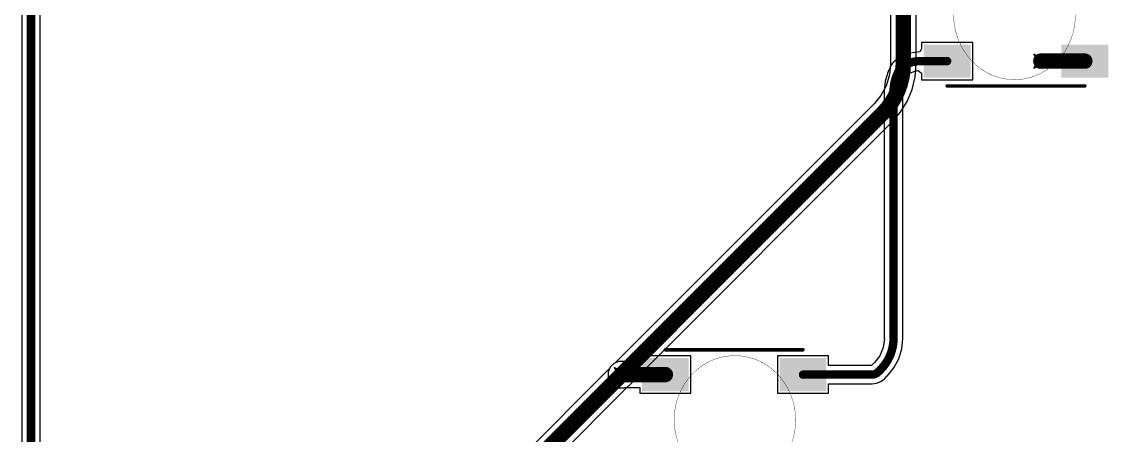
# Model space of a CAD drawing. Header units: inches. Extents: x -11 to 1110, y -7 to 455.
# Drawn here: x 416.34 to 455.8, y 132.37 to 147.39 of the extents above; entities that cross this region are included whole.
import ezdxf

# ---------------------------------------------------------------- set-up
doc = ezdxf.new("R2010")
doc.units = ezdxf.units.IN
for name, color, linetype in [('Bottom Layer', 5, 'Continuous'), ('Drill Drawing', 1, 'Continuous'), ('Mechanical 7', 56, 'Continuous'), ('Top Layer', 1, 'Continuous'), ('Top Overlay', 2, 'Continuous'), ('Top Paste', 8, 'Continuous'), ('Top Solder', 216, 'Continuous'), ('Via Holes', 16, 'Continuous')]:
    doc.layers.add(name, color=color, linetype=linetype)

msp = doc.modelspace()

# ---------------------------------------------------------------- hatches: boundary and pattern name
at = {"layer": 'Bottom Layer'}
h = msp.add_hatch(color=5, dxfattribs=at)
edge = h.paths.add_edge_path()
edge.add_arc((453.358, 145.953), 0.3, 0, 360)
h = msp.add_hatch(color=5, dxfattribs=at)
edge = h.paths.add_edge_path()
edge.add_arc((438.121, 134.571), 0.3, 0, 360)
at = {"layer": 'Top Layer'}
for points in [[(449.203, 146.456), (450.703, 146.456), (450.703, 145.456), (449.203, 145.456)], [(454.203, 146.456), (455.703, 146.456), (455.703, 145.456), (454.203, 145.456)], [(438.967, 135.075), (440.467, 135.075), (440.467, 134.075), (438.967, 134.075)], [(445.467, 134.075), (443.967, 134.075), (443.967, 135.075), (445.467, 135.075)]]:
    msp.add_hatch(color=1, dxfattribs=at).paths.add_polyline_path(points)
h = msp.add_hatch(color=1, dxfattribs=at)
edge = h.paths.add_edge_path()
edge.add_arc((453.358, 145.953), 0.3, 0, 360)
h = msp.add_hatch(color=1, dxfattribs=at)
edge = h.paths.add_edge_path()
edge.add_arc((438.121, 134.571), 0.3, 0, 360)
at = {"layer": 'Top Paste'}
for points in [[(449.203, 146.456), (450.703, 146.456), (450.703, 145.456), (449.203, 145.456)], [(454.203, 146.456), (455.703, 146.456), (455.703, 145.456), (454.203, 145.456)], [(438.967, 135.075), (440.467, 135.075), (440.467, 134.075), (438.967, 134.075)], [(445.467, 134.075), (443.967, 134.075), (443.967, 135.075), (445.467, 135.075)]]:
    msp.add_hatch(color=8, dxfattribs=at).paths.add_polyline_path(points)
at = {"layer": 'Top Solder'}
for points in [[(449.102, 146.558), (450.805, 146.558), (450.805, 145.354), (449.102, 145.354)], [(454.102, 146.558), (455.805, 146.558), (455.805, 145.354), (454.102, 145.354)], [(438.865, 135.176), (440.569, 135.176), (440.569, 133.973), (438.865, 133.973)], [(445.569, 133.973), (443.865, 133.973), (443.865, 135.176), (445.569, 135.176)]]:
    msp.add_hatch(color=216, dxfattribs=at).paths.add_polyline_path(points)
at = {"layer": 'Via Holes'}
h = msp.add_hatch(color=7, dxfattribs=at)
edge = h.paths.add_edge_path()
edge.add_arc((453.358, 145.953), 0.15, 0, 360)
h = msp.add_hatch(color=7, dxfattribs=at)
edge = h.paths.add_edge_path()
edge.add_arc((438.121, 134.571), 0.15, 0, 360)

# ---------------------------------------------------------------- linework, layer by layer
at = {"layer": 'Bottom Layer'}
for p, q in [((416.338, 209.375), (416.338, 106.363)), ((417.011, 109.539), (417.011, 209.375)), ((447.891, 149.129), (447.891, 145.86)), ((448.824, 145.86), (448.824, 149.129)), ((447.896, 145.839), (447.858, 145.454)), ((447.891, 145.86), (447.896, 145.839)), ((448.787, 145.389), (448.824, 145.86)), ((448.824, 145.86), (448.824, 145.86)), ((447.858, 145.454), (447.739, 145.064)), ((448.677, 144.931), (448.787, 145.389)), ((447.739, 145.064), (447.547, 144.704)), ((448.496, 144.495), (448.677, 144.931)), ((447.547, 144.704), (447.302, 144.405)), ((448.25, 144.093), (448.496, 144.495)), ((447.284, 144.393), (437.879, 134.988)), ((447.302, 144.405), (447.284, 144.393)), ((447.943, 143.734), (448.25, 144.093)), ((438.538, 134.329), (447.943, 143.734)), ((447.943, 143.734), (447.943, 143.734)), ((447.943, 143.734), (447.943, 143.734)), ((437.879, 134.988), (437.851, 134.976)), ((437.705, 134.814), (426.852, 123.961)), ((437.716, 134.842), (437.705, 134.814)), ((437.851, 134.976), (437.716, 134.842)), ((438.392, 134.166), (438.526, 134.301)), ((438.526, 134.301), (438.538, 134.329)), ((427.511, 123.302), (438.364, 134.155)), ((438.364, 134.155), (438.392, 134.166))]:
    msp.add_line(p, q, dxfattribs=at)
for points in [[(416.675, 106.024, 0.305, 0.305, 0), (416.675, 209.375, 0.305, 0.305, 0)], [(448.358, 145.86, 0.559, 0.559, 0), (448.358, 149.253, 0.559, 0.559, 0)], [(448.358, 145.86, 0.559, 0.559, -0.198912), (447.614, 144.064, 0.559, 0.559, 0)], [(438.121, 134.571, 0.559, 0.559, 0), (447.614, 144.064, 0.559, 0.559, 0)], [(427.181, 123.631, 0.559, 0.559, 0), (438.121, 134.571, 0.559, 0.559, 0)]]:
    msp.add_lwpolyline(points, format="xyseb", dxfattribs=at)
for points in [[(448.218, 145.86, 0.279, 0.279, 1), (448.497, 145.86, 0.279, 0.279, 1)], [(448.218, 145.86, 0.279, 0.279, 1), (448.497, 145.86, 0.279, 0.279, 1)], [(447.474, 144.064, 0.279, 0.279, 1), (447.753, 144.064, 0.279, 0.279, 1)], [(447.474, 144.064, 0.279, 0.279, 1), (447.753, 144.064, 0.279, 0.279, 1)], [(437.982, 134.571, 0.279, 0.279, 1), (438.261, 134.571, 0.279, 0.279, 1)], [(437.982, 134.571, 0.279, 0.279, 1), (438.261, 134.571, 0.279, 0.279, 1)]]:
    msp.add_lwpolyline(points, format="xyseb", close=True, dxfattribs=at)
at = {"layer": 'Drill Drawing'}
for points in [[(453.104, 146.207, 0.0508, 0.0508, 0), (453.358, 146.08, 0.0508, 0.0508, 0)], [(453.104, 146.207, 0.0508, 0.0508, 0), (453.231, 145.953, 0.0508, 0.0508, 0)], [(453.358, 146.08, 0.0508, 0.0508, 0), (453.612, 146.207, 0.0508, 0.0508, 0)], [(453.485, 145.953, 0.0508, 0.0508, 0), (453.612, 146.207, 0.0508, 0.0508, 0)], [(453.104, 145.699, 0.0508, 0.0508, 0), (453.231, 145.953, 0.0508, 0.0508, 0)], [(453.104, 145.699, 0.0508, 0.0508, 0), (453.358, 145.826, 0.0508, 0.0508, 0)], [(453.358, 145.826, 0.0508, 0.0508, 0), (453.612, 145.699, 0.0508, 0.0508, 0)], [(453.485, 145.953, 0.0508, 0.0508, 0), (453.612, 145.699, 0.0508, 0.0508, 0)], [(437.867, 134.825, 0.0508, 0.0508, 0), (438.121, 134.698, 0.0508, 0.0508, 0)], [(437.867, 134.825, 0.0508, 0.0508, 0), (437.994, 134.571, 0.0508, 0.0508, 0)], [(437.867, 134.317, 0.0508, 0.0508, 0), (437.994, 134.571, 0.0508, 0.0508, 0)], [(438.121, 134.698, 0.0508, 0.0508, 0), (438.375, 134.825, 0.0508, 0.0508, 0)], [(438.248, 134.571, 0.0508, 0.0508, 0), (438.375, 134.825, 0.0508, 0.0508, 0)], [(438.248, 134.571, 0.0508, 0.0508, 0), (438.375, 134.317, 0.0508, 0.0508, 0)], [(437.867, 134.317, 0.0508, 0.0508, 0), (438.121, 134.444, 0.0508, 0.0508, 0)], [(438.121, 134.444, 0.0508, 0.0508, 0), (438.375, 134.317, 0.0508, 0.0508, 0)]]:
    msp.add_lwpolyline(points, format="xyseb", dxfattribs=at)
for points in [[(453.091, 146.207, 0.0254, 0.0254, 1), (453.116, 146.207, 0.0254, 0.0254, 1)], [(453.091, 146.207, 0.0254, 0.0254, 1), (453.116, 146.207, 0.0254, 0.0254, 1)], [(453.345, 146.08, 0.0254, 0.0254, 1), (453.37, 146.08, 0.0254, 0.0254, 1)], [(453.345, 146.08, 0.0254, 0.0254, 1), (453.37, 146.08, 0.0254, 0.0254, 1)], [(453.599, 146.207, 0.0254, 0.0254, 1), (453.624, 146.207, 0.0254, 0.0254, 1)], [(453.599, 146.207, 0.0254, 0.0254, 1), (453.624, 146.207, 0.0254, 0.0254, 1)], [(453.091, 145.699, 0.0254, 0.0254, 1), (453.116, 145.699, 0.0254, 0.0254, 1)], [(453.091, 145.699, 0.0254, 0.0254, 1), (453.116, 145.699, 0.0254, 0.0254, 1)], [(453.218, 145.953, 0.0254, 0.0254, 1), (453.243, 145.953, 0.0254, 0.0254, 1)], [(453.218, 145.953, 0.0254, 0.0254, 1), (453.243, 145.953, 0.0254, 0.0254, 1)], [(453.345, 145.826, 0.0254, 0.0254, 1), (453.37, 145.826, 0.0254, 0.0254, 1)], [(453.345, 145.826, 0.0254, 0.0254, 1), (453.37, 145.826, 0.0254, 0.0254, 1)], [(453.472, 145.953, 0.0254, 0.0254, 1), (453.497, 145.953, 0.0254, 0.0254, 1)], [(453.472, 145.953, 0.0254, 0.0254, 1), (453.497, 145.953, 0.0254, 0.0254, 1)], [(453.599, 145.699, 0.0254, 0.0254, 1), (453.624, 145.699, 0.0254, 0.0254, 1)], [(453.599, 145.699, 0.0254, 0.0254, 1), (453.624, 145.699, 0.0254, 0.0254, 1)], [(437.855, 134.825, 0.0254, 0.0254, 1), (437.88, 134.825, 0.0254, 0.0254, 1)], [(437.855, 134.825, 0.0254, 0.0254, 1), (437.88, 134.825, 0.0254, 0.0254, 1)], [(437.982, 134.571, 0.0254, 0.0254, 1), (438.007, 134.571, 0.0254, 0.0254, 1)], [(437.982, 134.571, 0.0254, 0.0254, 1), (438.007, 134.571, 0.0254, 0.0254, 1)], [(438.109, 134.698, 0.0254, 0.0254, 1), (438.134, 134.698, 0.0254, 0.0254, 1)], [(438.109, 134.698, 0.0254, 0.0254, 1), (438.134, 134.698, 0.0254, 0.0254, 1)], [(438.236, 134.571, 0.0254, 0.0254, 1), (438.261, 134.571, 0.0254, 0.0254, 1)], [(438.236, 134.571, 0.0254, 0.0254, 1), (438.261, 134.571, 0.0254, 0.0254, 1)], [(438.363, 134.825, 0.0254, 0.0254, 1), (438.388, 134.825, 0.0254, 0.0254, 1)], [(438.363, 134.825, 0.0254, 0.0254, 1), (438.388, 134.825, 0.0254, 0.0254, 1)], [(437.855, 134.317, 0.0254, 0.0254, 1), (437.88, 134.317, 0.0254, 0.0254, 1)], [(437.855, 134.317, 0.0254, 0.0254, 1), (437.88, 134.317, 0.0254, 0.0254, 1)], [(438.109, 134.444, 0.0254, 0.0254, 1), (438.134, 134.444, 0.0254, 0.0254, 1)], [(438.109, 134.444, 0.0254, 0.0254, 1), (438.134, 134.444, 0.0254, 0.0254, 1)], [(438.363, 134.317, 0.0254, 0.0254, 1), (438.388, 134.317, 0.0254, 0.0254, 1)], [(438.363, 134.317, 0.0254, 0.0254, 1), (438.388, 134.317, 0.0254, 0.0254, 1)]]:
    msp.add_lwpolyline(points, format="xyseb", close=True, dxfattribs=at)
at = {"layer": 'Mechanical 7'}
for points in [[(453.596, 149.574, 0.0127, 0.0127, -0.393477), (454.253, 146.349, 0.0127, 0.0127, 0)], [(451.201, 145.655, 0.0127, 0.0127, -0.393837), (450.544, 148.88, 0.0127, 0.0127, 0)], [(454.253, 146.349, 0.0127, 0.0127, -0.180338), (453.036, 145.381, 0.0127, 0.0127, 0)], [(452.396, 145.281, 0.0127, 0.0127, -0.151607), (451.201, 145.655, 0.0127, 0.0127, 0)], [(453.036, 145.381, 0.0127, 0.0127, -0.077483), (452.396, 145.281, 0.0127, 0.0127, 0)], [(440.539, 134.412, 0.0127, 0.0127, -0.438212), (443.645, 134.732, 0.0127, 0.0127, 0)], [(443.645, 134.732, 0.0127, 0.0127, -0.392489), (443.948, 131.451, 0.0127, 0.0127, 0)], [(440.842, 131.13, 0.0127, 0.0127, -0.393062), (440.539, 134.412, 0.0127, 0.0127, 0)]]:
    msp.add_lwpolyline(points, format="xyseb", dxfattribs=at)
for points in [[(454.25, 146.349, 0.00635, 0.00635, 1), (454.256, 146.349, 0.00635, 0.00635, 1)], [(454.25, 146.349, 0.00635, 0.00635, 1), (454.256, 146.349, 0.00635, 0.00635, 1)], [(451.198, 145.655, 0.00635, 0.00635, 1), (451.204, 145.655, 0.00635, 0.00635, 1)], [(451.198, 145.655, 0.00635, 0.00635, 1), (451.204, 145.655, 0.00635, 0.00635, 1)], [(452.393, 145.281, 0.00635, 0.00635, 1), (452.399, 145.281, 0.00635, 0.00635, 1)], [(452.393, 145.281, 0.00635, 0.00635, 1), (452.399, 145.281, 0.00635, 0.00635, 1)], [(453.033, 145.381, 0.00635, 0.00635, 1), (453.039, 145.381, 0.00635, 0.00635, 1)], [(453.033, 145.381, 0.00635, 0.00635, 1), (453.039, 145.381, 0.00635, 0.00635, 1)], [(443.642, 134.732, 0.00635, 0.00635, 1), (443.648, 134.732, 0.00635, 0.00635, 1)], [(443.642, 134.732, 0.00635, 0.00635, 1), (443.648, 134.732, 0.00635, 0.00635, 1)], [(440.536, 134.412, 0.00635, 0.00635, 1), (440.543, 134.412, 0.00635, 0.00635, 1)], [(440.536, 134.412, 0.00635, 0.00635, 1), (440.543, 134.412, 0.00635, 0.00635, 1)]]:
    msp.add_lwpolyline(points, format="xyseb", close=True, dxfattribs=at)
at = {"layer": 'Top Layer'}
for p, q in [((450.881, 146.634), (449.025, 146.634)), ((449.025, 146.634), (449.025, 146.399)), ((450.881, 145.278), (450.881, 146.634)), ((448.258, 146.11), (448.065, 145.961)), ((448.598, 146.25), (448.258, 146.11)), ((448.963, 146.298), (448.598, 146.25)), ((449.025, 146.399), (448.963, 146.298)), ((447.888, 145.724), (447.811, 145.579)), ((447.897, 145.772), (447.888, 145.724)), ((447.97, 145.882), (447.897, 145.772)), ((448.009, 145.918), (447.966, 145.886)), ((447.966, 145.886), (447.97, 145.882)), ((448.065, 145.961), (448.009, 145.918)), ((447.811, 145.579), (447.702, 145.223)), ((448.379, 145.17), (448.491, 145.44)), ((448.491, 145.44), (448.598, 145.522)), ((448.598, 145.522), (448.774, 145.594)), ((448.774, 145.594), (448.898, 145.611)), ((448.898, 145.611), (449.025, 145.52)), ((449.025, 145.52), (449.025, 145.278)), ((449.025, 145.278), (450.881, 145.278)), ((447.702, 145.223), (447.666, 144.852)), ((447.666, 144.852), (447.669, 144.852)), ((447.669, 144.852), (447.669, 135.89)), ((448.339, 144.865), (448.379, 145.17)), ((448.342, 144.852), (448.339, 144.865)), ((448.342, 135.89), (448.342, 144.852)), ((447.671, 135.876), (447.63, 135.563)), ((447.669, 135.89), (447.671, 135.876)), ((448.308, 135.513), (448.345, 135.89)), ((448.345, 135.89), (448.342, 135.89)), ((447.63, 135.563), (447.504, 135.259)), ((448.198, 135.15), (448.308, 135.513)), ((438.026, 135.049), (437.851, 134.976)), ((438.216, 135.049), (438.026, 135.049)), ((438.236, 135.041), (438.216, 135.049)), ((438.789, 135.041), (438.236, 135.041)), ((440.645, 135.253), (438.789, 135.253)), ((438.789, 135.253), (438.789, 135.041)), ((440.645, 133.897), (440.645, 135.253)), ((445.645, 135.253), (443.789, 135.253)), ((443.789, 135.253), (443.789, 133.897)), ((445.645, 134.911), (445.645, 135.253)), ((447.3, 135), (447.264, 134.966)), ((447.312, 135.009), (447.3, 135.001)), ((447.3, 135.001), (447.3, 135)), ((447.504, 135.259), (447.312, 135.009)), ((448.019, 134.816), (448.198, 135.15)), ((437.716, 134.842), (437.644, 134.666)), ((437.644, 134.666), (437.644, 134.476)), ((437.851, 134.976), (437.716, 134.842)), ((447.202, 134.911), (445.645, 134.911)), ((447.203, 134.914), (447.202, 134.911)), ((447.215, 134.919), (447.203, 134.914)), ((447.264, 134.966), (447.215, 134.919)), ((447.778, 134.523), (448.019, 134.816)), ((437.644, 134.476), (437.716, 134.301)), ((437.716, 134.301), (437.851, 134.166)), ((445.645, 133.897), (445.645, 134.238)), ((445.645, 134.238), (447.215, 134.238)), ((447.215, 134.238), (447.226, 134.24)), ((447.226, 134.24), (447.386, 134.262)), ((447.386, 134.262), (447.546, 134.328)), ((447.546, 134.328), (447.674, 134.426)), ((447.674, 134.426), (447.684, 134.433)), ((447.684, 134.433), (447.776, 134.525)), ((447.776, 134.525), (447.778, 134.523)), ((437.851, 134.166), (438.026, 134.094)), ((438.026, 134.094), (438.216, 134.094)), ((438.216, 134.094), (438.253, 134.109)), ((438.253, 134.109), (438.789, 134.109)), ((438.789, 134.109), (438.789, 133.897)), ((438.789, 133.897), (440.645, 133.897)), ((443.789, 133.897), (445.645, 133.897))]:
    msp.add_line(p, q, dxfattribs=at)
for points in [[(448.238, 145.672, 0.305, 0.305, -0.189046), (448.963, 145.956, 0.305, 0.305, 0)], [(448.963, 145.956, 0.305, 0.305, 0), (449.953, 145.956, 0.305, 0.305, 0)], [(453.358, 145.956, 0.559, 0.559, 0), (454.953, 145.956, 0.559, 0.559, 0)], [(448.005, 144.852, 0.305, 0.305, -0.139064), (448.238, 145.672, 0.305, 0.305, 0)], [(448.208, 145.644, 0.305, 0.305, -0.009509), (448.238, 145.672, 0.305, 0.305, 0)], [(448.005, 135.89, 0.305, 0.305, 0), (448.005, 144.852, 0.305, 0.305, 0)], [(448.005, 135.89, 0.305, 0.305, -0.198912), (447.538, 134.763, 0.305, 0.305, 0)], [(438.121, 134.575, 0.559, 0.559, 0), (439.717, 134.575, 0.559, 0.559, 0)], [(444.717, 134.575, 0.305, 0.305, 0), (447.215, 134.575, 0.305, 0.305, 0)], [(447.446, 134.671, 0.305, 0.305, -0.198912), (447.215, 134.575, 0.305, 0.305, 0)], [(447.446, 134.671, 0.305, 0.305, 0), (447.538, 134.763, 0.305, 0.305, 0)]]:
    msp.add_lwpolyline(points, format="xyseb", dxfattribs=at)
for points in [[(448.886, 145.956, 0.152, 0.152, 1), (449.039, 145.956, 0.152, 0.152, 1)], [(448.886, 145.956, 0.152, 0.152, 1), (449.039, 145.956, 0.152, 0.152, 1)], [(449.877, 145.956, 0.152, 0.152, 1), (450.029, 145.956, 0.152, 0.152, 1)], [(453.218, 145.956, 0.279, 0.279, 1), (453.497, 145.956, 0.279, 0.279, 1)], [(454.813, 145.956, 0.279, 0.279, 1), (455.093, 145.956, 0.279, 0.279, 1)], [(448.132, 145.644, 0.152, 0.152, 1), (448.285, 145.644, 0.152, 0.152, 1)], [(448.161, 145.672, 0.152, 0.152, 1), (448.314, 145.672, 0.152, 0.152, 1)], [(448.161, 145.672, 0.152, 0.152, 1), (448.314, 145.672, 0.152, 0.152, 1)], [(448.161, 145.672, 0.152, 0.152, 1), (448.314, 145.672, 0.152, 0.152, 1)], [(447.929, 144.852, 0.152, 0.152, 1), (448.081, 144.852, 0.152, 0.152, 1)], [(447.929, 144.852, 0.152, 0.152, 1), (448.081, 144.852, 0.152, 0.152, 1)], [(447.929, 135.89, 0.152, 0.152, 1), (448.081, 135.89, 0.152, 0.152, 1)], [(447.929, 135.89, 0.152, 0.152, 1), (448.081, 135.89, 0.152, 0.152, 1)], [(437.982, 134.575, 0.279, 0.279, 1), (438.261, 134.575, 0.279, 0.279, 1)], [(439.577, 134.575, 0.279, 0.279, 1), (439.857, 134.575, 0.279, 0.279, 1)], [(444.641, 134.575, 0.152, 0.152, 1), (444.793, 134.575, 0.152, 0.152, 1)], [(447.138, 134.575, 0.152, 0.152, 1), (447.291, 134.575, 0.152, 0.152, 1)], [(447.138, 134.575, 0.152, 0.152, 1), (447.291, 134.575, 0.152, 0.152, 1)], [(447.37, 134.671, 0.152, 0.152, 1), (447.523, 134.671, 0.152, 0.152, 1)], [(447.37, 134.671, 0.152, 0.152, 1), (447.523, 134.671, 0.152, 0.152, 1)], [(447.462, 134.763, 0.152, 0.152, 1), (447.614, 134.763, 0.152, 0.152, 1)], [(447.462, 134.763, 0.152, 0.152, 1), (447.614, 134.763, 0.152, 0.152, 1)]]:
    msp.add_lwpolyline(points, format="xyseb", close=True, dxfattribs=at)
at = {"layer": 'Top Overlay'}
for points in [[(449.953, 145.055, 0.127, 0.127, 0), (454.953, 145.055, 0.127, 0.127, 0)], [(439.717, 135.476, 0.127, 0.127, 0), (444.717, 135.476, 0.127, 0.127, 0)], [(438.661, 134.728, 0.254, 0.254, 0), (438.788, 134.601, 0.254, 0.254, 0)], [(438.661, 134.474, 0.254, 0.254, 0), (438.661, 134.728, 0.254, 0.254, 0)], [(438.661, 134.474, 0.254, 0.254, 0), (438.788, 134.601, 0.254, 0.254, 0)]]:
    msp.add_lwpolyline(points, format="xyseb", dxfattribs=at)
for points in [[(449.921, 145.055, 0.0635, 0.0635, 1), (449.985, 145.055, 0.0635, 0.0635, 1)], [(454.921, 145.055, 0.0635, 0.0635, 1), (454.985, 145.055, 0.0635, 0.0635, 1)], [(439.685, 135.476, 0.0635, 0.0635, 1), (439.749, 135.476, 0.0635, 0.0635, 1)], [(444.685, 135.476, 0.0635, 0.0635, 1), (444.749, 135.476, 0.0635, 0.0635, 1)], [(438.597, 134.728, 0.127, 0.127, 1), (438.724, 134.728, 0.127, 0.127, 1)], [(438.597, 134.728, 0.127, 0.127, 1), (438.724, 134.728, 0.127, 0.127, 1)], [(438.597, 134.474, 0.127, 0.127, 1), (438.724, 134.474, 0.127, 0.127, 1)], [(438.597, 134.474, 0.127, 0.127, 1), (438.724, 134.474, 0.127, 0.127, 1)], [(438.724, 134.601, 0.127, 0.127, 1), (438.851, 134.601, 0.127, 0.127, 1)], [(438.724, 134.601, 0.127, 0.127, 1), (438.851, 134.601, 0.127, 0.127, 1)]]:
    msp.add_lwpolyline(points, format="xyseb", close=True, dxfattribs=at)

doc.saveas('drawing.dxf')
